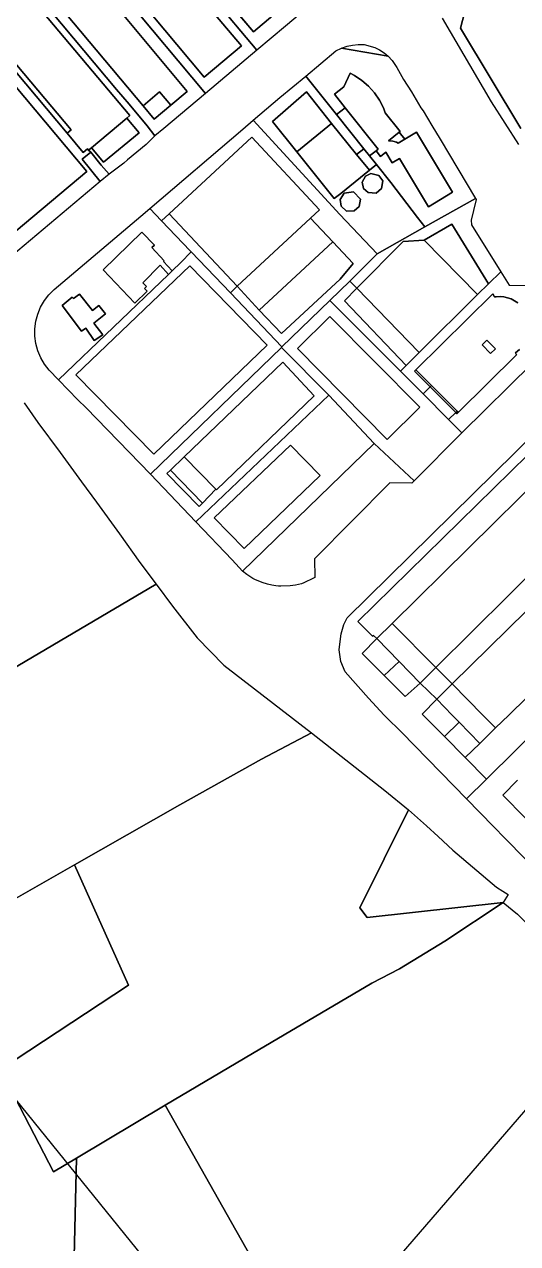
# Model space of a CAD drawing. Header units: millimetres. Extents: x 1888 to 2040, y 1705 to 1894.
# Drawn here: x 1930.8554 to 1931.0045, y 1832.0673 to 1832.4364 of the extents above; entities that cross this region are included whole.
import ezdxf

# ---------------------------------------------------------------- set-up
doc = ezdxf.new("R2010")
doc.units = ezdxf.units.MM

# ---------------------------------------------------------------- blocks, each defined once
blk = doc.blocks.new('mall')
at = {"linetype": 'Continuous'}
for p, q in [((-94635.8, -3830.79), (-93868.1, -4778.78)), ((-93868.1, -4778.78), (-93482.74, -4331.39))]:
    blk.add_line(p, q, dxfattribs=at)

msp = doc.modelspace()

# ---------------------------------------------------------------- linework, layer by layer
for p, q in [((1930.89008, 1832.47111), (1930.92563, 1832.42856)), ((1930.92563, 1832.42856), (1930.89008, 1832.47111)), ((1930.89008, 1832.47111), (1930.92563, 1832.42856)), ((1930.92563, 1832.42856), (1930.89008, 1832.47111)), ((1930.89005, 1832.46687), (1930.92099, 1832.42987)), ((1930.92099, 1832.42987), (1930.89005, 1832.46687)), ((1930.9101, 1832.41551), (1930.87312, 1832.45981)), ((1930.87312, 1832.45981), (1930.9101, 1832.41551)), ((1930.9101, 1832.41551), (1930.87312, 1832.45981)), ((1930.87312, 1832.45981), (1930.9101, 1832.41551)), ((1930.90977, 1832.42047), (1930.8788, 1832.45747)), ((1930.8788, 1832.45747), (1930.90977, 1832.42047)), ((1930.87552, 1832.45103), (1930.90462, 1832.41609)), ((1930.90462, 1832.41609), (1930.87552, 1832.45103)), ((1930.92468, 1832.4342), (1930.90985, 1832.45183)), ((1930.90985, 1832.45183), (1930.92468, 1832.4342)), ((1930.98722, 1832.4353), (1930.99045, 1832.44754)), ((1930.99045, 1832.44754), (1930.98722, 1832.4353)), ((1930.85777, 1832.444), (1930.88726, 1832.40887)), ((1930.88726, 1832.40887), (1930.85777, 1832.444)), ((1930.89125, 1832.41174), (1930.86549, 1832.44256)), ((1930.86549, 1832.44256), (1930.89125, 1832.41174)), ((1930.93631, 1832.44411), (1930.92468, 1832.4342)), ((1930.92468, 1832.4342), (1930.93631, 1832.44411)), ((1930.86347, 1832.44026), (1930.88327, 1832.41669)), ((1930.88327, 1832.41669), (1930.86347, 1832.44026)), ((1930.86347, 1832.44026), (1930.88327, 1832.41669)), ((1930.88327, 1832.41669), (1930.86347, 1832.44026)), ((1930.94065, 1832.44123), (1930.93434, 1832.43582)), ((1930.94065, 1832.44123), (1930.93434, 1832.43582)), ((1930.93434, 1832.43582), (1930.92563, 1832.42856)), ((1930.93434, 1832.43582), (1930.92563, 1832.42856)), ((1930.99667, 1832.41295), (1930.98181, 1832.43828)), ((1930.99667, 1832.41295), (1930.98181, 1832.43828)), ((1931.00552, 1832.40484), (1930.98722, 1832.4353)), ((1930.98722, 1832.4353), (1931.00552, 1832.40484)), ((1930.86954, 1832.40453), (1930.84521, 1832.43341)), ((1930.84521, 1832.43341), (1930.86954, 1832.40453)), ((1930.92099, 1832.42987), (1930.90977, 1832.42047)), ((1930.90977, 1832.42047), (1930.92099, 1832.42987)), ((1930.92563, 1832.42856), (1930.9101, 1832.41551)), ((1930.92563, 1832.42856), (1930.9101, 1832.41551)), ((1930.94047, 1832.42078), (1930.94956, 1832.42845)), ((1930.94047, 1832.42078), (1930.94956, 1832.42845)), ((1930.94956, 1832.42845), (1930.95122, 1832.42921)), ((1930.94956, 1832.42845), (1930.95122, 1832.42921)), ((1930.95122, 1832.42921), (1930.95129, 1832.42924)), ((1930.95122, 1832.42921), (1930.95129, 1832.42924)), ((1930.95122, 1832.42921), (1930.96539, 1832.42678)), ((1930.96539, 1832.42678), (1930.95122, 1832.42921)), ((1930.95129, 1832.42924), (1930.95293, 1832.42979)), ((1930.95129, 1832.42924), (1930.95293, 1832.42979)), ((1930.95293, 1832.42979), (1930.95461, 1832.43014)), ((1930.95293, 1832.42979), (1930.95461, 1832.43014)), ((1930.95461, 1832.43014), (1930.95633, 1832.4303)), ((1930.95461, 1832.43014), (1930.95633, 1832.4303)), ((1930.95633, 1832.4303), (1930.9581, 1832.43036)), ((1930.95633, 1832.4303), (1930.9581, 1832.43036)), ((1930.9581, 1832.43036), (1930.9613, 1832.42939)), ((1930.9581, 1832.43036), (1930.9613, 1832.42939)), ((1930.9613, 1832.42939), (1930.9628, 1832.42869)), ((1930.9613, 1832.42939), (1930.9628, 1832.42869)), ((1930.9628, 1832.42869), (1930.96419, 1832.4278)), ((1930.9628, 1832.42869), (1930.96419, 1832.4278)), ((1930.96419, 1832.4278), (1930.96539, 1832.42678)), ((1930.96419, 1832.4278), (1930.96539, 1832.42678)), ((1930.96539, 1832.42678), (1930.96654, 1832.42548)), ((1930.96539, 1832.42678), (1930.96654, 1832.42548)), ((1930.96654, 1832.42548), (1930.96799, 1832.42336)), ((1930.96654, 1832.42548), (1930.96799, 1832.42336)), ((1930.86834, 1832.4035), (1930.8527, 1832.42216)), ((1930.8527, 1832.42216), (1930.86834, 1832.4035)), ((1930.86834, 1832.4035), (1930.8527, 1832.42216)), ((1930.8527, 1832.42216), (1930.86834, 1832.4035)), ((1930.93266, 1832.41428), (1930.94047, 1832.42078)), ((1930.93266, 1832.41428), (1930.94047, 1832.42078)), ((1930.94047, 1832.42078), (1930.94978, 1832.40909)), ((1930.94978, 1832.40909), (1930.94047, 1832.42078)), ((1930.94047, 1832.42078), (1930.94978, 1832.40909)), ((1930.94978, 1832.40909), (1930.94047, 1832.42078)), ((1930.95384, 1832.42166), (1930.95198, 1832.41751)), ((1930.95198, 1832.41751), (1930.95384, 1832.42166)), ((1930.9552, 1832.42097), (1930.95384, 1832.42166)), ((1930.95384, 1832.42166), (1930.9552, 1832.42097)), ((1930.95742, 1832.41947), (1930.9552, 1832.42097)), ((1930.9552, 1832.42097), (1930.95742, 1832.41947)), ((1930.96799, 1832.42336), (1930.97002, 1832.41968)), ((1930.96799, 1832.42336), (1930.97002, 1832.41968)), ((1930.8743, 1832.39191), (1930.85239, 1832.41797)), ((1930.85239, 1832.41797), (1930.8743, 1832.39191)), ((1930.88327, 1832.41669), (1930.8871, 1832.41227)), ((1930.8871, 1832.41227), (1930.88327, 1832.41669)), ((1930.88327, 1832.41669), (1930.8871, 1832.41227)), ((1930.8871, 1832.41227), (1930.88327, 1832.41669)), ((1930.95198, 1832.41751), (1930.94913, 1832.41524)), ((1930.94913, 1832.41524), (1930.95198, 1832.41751)), ((1930.95942, 1832.41771), (1930.95742, 1832.41947)), ((1930.95742, 1832.41947), (1930.95942, 1832.41771)), ((1930.9612, 1832.41571), (1930.95942, 1832.41771)), ((1930.95942, 1832.41771), (1930.9612, 1832.41571)), ((1930.97002, 1832.41968), (1930.97242, 1832.41598)), ((1930.97002, 1832.41968), (1930.97242, 1832.41598)), ((1930.89624, 1832.41603), (1930.89125, 1832.41174)), ((1930.89125, 1832.41174), (1930.89624, 1832.41603)), ((1930.89968, 1832.412), (1930.89624, 1832.41603)), ((1930.89624, 1832.41603), (1930.89968, 1832.412)), ((1930.9101, 1832.41551), (1930.89751, 1832.40489)), ((1930.9101, 1832.41551), (1930.89751, 1832.40489)), ((1930.90462, 1832.41609), (1930.89968, 1832.412)), ((1930.89968, 1832.412), (1930.90462, 1832.41609)), ((1930.92459, 1832.40744), (1930.93266, 1832.41428)), ((1930.92459, 1832.40744), (1930.93266, 1832.41428)), ((1930.9304, 1832.40705), (1930.94068, 1832.41599)), ((1930.94068, 1832.41599), (1930.9304, 1832.40705)), ((1930.94068, 1832.41599), (1930.94826, 1832.40645)), ((1930.94826, 1832.40645), (1930.94068, 1832.41599)), ((1930.94913, 1832.41524), (1930.9524, 1832.41113)), ((1930.9524, 1832.41113), (1930.94913, 1832.41524)), ((1930.96271, 1832.4135), (1930.9612, 1832.41571)), ((1930.9612, 1832.41571), (1930.96271, 1832.4135)), ((1930.96393, 1832.41113), (1930.96271, 1832.4135)), ((1930.96271, 1832.4135), (1930.96393, 1832.41113)), ((1930.97242, 1832.41598), (1930.97527, 1832.41118)), ((1930.97242, 1832.41598), (1930.97527, 1832.41118)), ((1930.8871, 1832.41227), (1930.89251, 1832.40569)), ((1930.89251, 1832.40569), (1930.8871, 1832.41227)), ((1930.8871, 1832.41227), (1930.89251, 1832.40569)), ((1930.89251, 1832.40569), (1930.8871, 1832.41227)), ((1930.89462, 1832.40771), (1930.89125, 1832.41174)), ((1930.89125, 1832.41174), (1930.89462, 1832.40771)), ((1930.89968, 1832.412), (1930.89462, 1832.40771)), ((1930.89462, 1832.40771), (1930.89968, 1832.412)), ((1930.9524, 1832.41113), (1930.94978, 1832.40909)), ((1930.94978, 1832.40909), (1930.9524, 1832.41113)), ((1930.96234, 1832.39866), (1930.9524, 1832.41113)), ((1930.9524, 1832.41113), (1930.96234, 1832.39866)), ((1930.96447, 1832.40963), (1930.96393, 1832.41113)), ((1930.96393, 1832.41113), (1930.96447, 1832.40963)), ((1930.96899, 1832.40396), (1930.96447, 1832.40963)), ((1930.96447, 1832.40963), (1930.96899, 1832.40396)), ((1930.97527, 1832.41118), (1930.97591, 1832.41023)), ((1930.97527, 1832.41118), (1930.97591, 1832.41023)), ((1930.97591, 1832.41023), (1930.97855, 1832.40584)), ((1930.97591, 1832.41023), (1930.97855, 1832.40584)), ((1931.00486, 1832.4), (1930.99667, 1832.41295)), ((1931.00486, 1832.4), (1930.99667, 1832.41295)), ((1930.88632, 1832.40801), (1930.87571, 1832.39901)), ((1930.87571, 1832.39901), (1930.88632, 1832.40801)), ((1930.88726, 1832.40887), (1930.88632, 1832.40801)), ((1930.88632, 1832.40801), (1930.88726, 1832.40887)), ((1930.88632, 1832.40801), (1930.89011, 1832.40361)), ((1930.89011, 1832.40361), (1930.88632, 1832.40801)), ((1930.89251, 1832.40569), (1930.89479, 1832.40265)), ((1930.89479, 1832.40265), (1930.89251, 1832.40569)), ((1930.89251, 1832.40569), (1930.89479, 1832.40265)), ((1930.89479, 1832.40265), (1930.89251, 1832.40569)), ((1930.92144, 1832.40467), (1930.92459, 1832.40744)), ((1930.92144, 1832.40467), (1930.92459, 1832.40744)), ((1930.95077, 1832.3789), (1930.92459, 1832.40744)), ((1930.92459, 1832.40744), (1930.95077, 1832.3789)), ((1930.95077, 1832.3789), (1930.92459, 1832.40744)), ((1930.92459, 1832.40744), (1930.95077, 1832.3789)), ((1930.93776, 1832.39785), (1930.9304, 1832.40705)), ((1930.9304, 1832.40705), (1930.93776, 1832.39785)), ((1930.94826, 1832.40645), (1930.93776, 1832.39785)), ((1930.93776, 1832.39785), (1930.94826, 1832.40645)), ((1930.9558, 1832.397), (1930.94826, 1832.40645)), ((1930.94826, 1832.40645), (1930.9558, 1832.397)), ((1930.94978, 1832.40909), (1930.95803, 1832.39874)), ((1930.95803, 1832.39874), (1930.94978, 1832.40909)), ((1930.94978, 1832.40909), (1930.95803, 1832.39874)), ((1930.95803, 1832.39874), (1930.94978, 1832.40909)), ((1930.97855, 1832.40584), (1930.97856, 1832.40583)), ((1930.97855, 1832.40584), (1930.97856, 1832.40583)), ((1930.97856, 1832.40583), (1930.98107, 1832.40168)), ((1930.97856, 1832.40583), (1930.98107, 1832.40168)), ((1930.86834, 1832.4035), (1930.86954, 1832.40453)), ((1930.86954, 1832.40453), (1930.86834, 1832.4035)), ((1930.87318, 1832.39767), (1930.86834, 1832.4035)), ((1930.86834, 1832.4035), (1930.87318, 1832.39767)), ((1930.87318, 1832.39767), (1930.86834, 1832.4035)), ((1930.86834, 1832.4035), (1930.87318, 1832.39767)), ((1930.89011, 1832.40361), (1930.87934, 1832.39469)), ((1930.87934, 1832.39469), (1930.89011, 1832.40361)), ((1930.89479, 1832.40265), (1930.8922, 1832.40006)), ((1930.89479, 1832.40265), (1930.8922, 1832.40006)), ((1930.89334, 1832.3807), (1930.92144, 1832.40467)), ((1930.89334, 1832.3807), (1930.92144, 1832.40467)), ((1930.89751, 1832.40489), (1930.89479, 1832.40265)), ((1930.89751, 1832.40489), (1930.89479, 1832.40265)), ((1930.89913, 1832.37907), (1930.92418, 1832.40226)), ((1930.92418, 1832.40226), (1930.89913, 1832.37907)), ((1930.92418, 1832.40226), (1930.94461, 1832.38028)), ((1930.94461, 1832.38028), (1930.92418, 1832.40226)), ((1930.96551, 1832.40119), (1930.96875, 1832.40377)), ((1930.96875, 1832.40377), (1930.96551, 1832.40119)), ((1930.96875, 1832.40377), (1930.96899, 1832.40396)), ((1930.96899, 1832.40396), (1930.96875, 1832.40377)), ((1930.97044, 1832.40167), (1930.96875, 1832.40377)), ((1930.96875, 1832.40377), (1930.97044, 1832.40167)), ((1930.97393, 1832.40376), (1930.97044, 1832.40167)), ((1930.97044, 1832.40167), (1930.97393, 1832.40376)), ((1930.98485, 1832.38559), (1930.97393, 1832.40376)), ((1930.97393, 1832.40376), (1930.98485, 1832.38559)), ((1930.87443, 1832.39872), (1930.87318, 1832.39767)), ((1930.87318, 1832.39767), (1930.87443, 1832.39872)), ((1930.87443, 1832.39872), (1930.87318, 1832.39767)), ((1930.87318, 1832.39767), (1930.87443, 1832.39872)), ((1930.87478, 1832.39831), (1930.87443, 1832.39872)), ((1930.87443, 1832.39872), (1930.87478, 1832.39831)), ((1930.87478, 1832.39831), (1930.87443, 1832.39872)), ((1930.87443, 1832.39872), (1930.87478, 1832.39831)), ((1930.87571, 1832.39901), (1930.87478, 1832.39831)), ((1930.87478, 1832.39831), (1930.87571, 1832.39901)), ((1930.87545, 1832.39775), (1930.87478, 1832.39831)), ((1930.87478, 1832.39831), (1930.87545, 1832.39775)), ((1930.87545, 1832.39775), (1930.87478, 1832.39831)), ((1930.87478, 1832.39831), (1930.87545, 1832.39775)), ((1930.87934, 1832.39469), (1930.87571, 1832.39901)), ((1930.87571, 1832.39901), (1930.87934, 1832.39469)), ((1930.8922, 1832.40006), (1930.88659, 1832.39541)), ((1930.8922, 1832.40006), (1930.88659, 1832.39541)), ((1930.9558, 1832.397), (1930.95803, 1832.39873)), ((1930.95803, 1832.39873), (1930.9558, 1832.397)), ((1930.95803, 1832.39874), (1930.95803, 1832.39873)), ((1930.95803, 1832.39873), (1930.95803, 1832.39874)), ((1930.95803, 1832.39874), (1930.95803, 1832.39873)), ((1930.95803, 1832.39873), (1930.95803, 1832.39874)), ((1930.95803, 1832.39873), (1930.95976, 1832.39661)), ((1930.95976, 1832.39661), (1930.95803, 1832.39873)), ((1930.95803, 1832.39873), (1930.95976, 1832.39661)), ((1930.95976, 1832.39661), (1930.95803, 1832.39873)), ((1930.96171, 1832.39816), (1930.96234, 1832.39866)), ((1930.96234, 1832.39866), (1930.96171, 1832.39816)), ((1930.96674, 1832.40108), (1930.96551, 1832.40119)), ((1930.96551, 1832.40119), (1930.96674, 1832.40108)), ((1930.9679, 1832.40072), (1930.96674, 1832.40108)), ((1930.96674, 1832.40108), (1930.9679, 1832.40072)), ((1930.9684, 1832.40044), (1930.9679, 1832.40072)), ((1930.9679, 1832.40072), (1930.9684, 1832.40044)), ((1930.97044, 1832.40167), (1930.9684, 1832.40044)), ((1930.9684, 1832.40044), (1930.97044, 1832.40167)), ((1930.98107, 1832.40168), (1930.99182, 1832.38371)), ((1930.98107, 1832.40168), (1930.99182, 1832.38371)), ((1930.87283, 1832.39557), (1930.87545, 1832.39775)), ((1930.87545, 1832.39775), (1930.87283, 1832.39557)), ((1930.87283, 1832.39557), (1930.87545, 1832.39775)), ((1930.87545, 1832.39775), (1930.87283, 1832.39557)), ((1930.8783, 1832.38884), (1930.87283, 1832.39557)), ((1930.87283, 1832.39557), (1930.8783, 1832.38884)), ((1930.8783, 1832.38884), (1930.87283, 1832.39557)), ((1930.87283, 1832.39557), (1930.8783, 1832.38884)), ((1930.87545, 1832.39775), (1930.87861, 1832.39379)), ((1930.87861, 1832.39379), (1930.87545, 1832.39775)), ((1930.87545, 1832.39775), (1930.87861, 1832.39379)), ((1930.87861, 1832.39379), (1930.87545, 1832.39775)), ((1930.88659, 1832.39541), (1930.8854, 1832.39435)), ((1930.88659, 1832.39541), (1930.8854, 1832.39435)), ((1930.93776, 1832.39785), (1930.94909, 1832.38369)), ((1930.94909, 1832.38369), (1930.93776, 1832.39785)), ((1930.95975, 1832.39223), (1930.9558, 1832.397)), ((1930.9558, 1832.397), (1930.95975, 1832.39223)), ((1930.95976, 1832.39661), (1930.96171, 1832.39816)), ((1930.96171, 1832.39816), (1930.95976, 1832.39661)), ((1930.95976, 1832.39661), (1930.96187, 1832.39403)), ((1930.96187, 1832.39403), (1930.95976, 1832.39661)), ((1930.95976, 1832.39661), (1930.96187, 1832.39403)), ((1930.96187, 1832.39403), (1930.95976, 1832.39661)), ((1930.96171, 1832.39816), (1930.96308, 1832.39644)), ((1930.96308, 1832.39644), (1930.96171, 1832.39816)), ((1930.96308, 1832.39644), (1930.96466, 1832.39771)), ((1930.96466, 1832.39771), (1930.96308, 1832.39644)), ((1930.96466, 1832.39771), (1930.96661, 1832.39447)), ((1930.96661, 1832.39447), (1930.96466, 1832.39771)), ((1930.96661, 1832.39447), (1930.9688, 1832.39578)), ((1930.9688, 1832.39578), (1930.96661, 1832.39447)), ((1930.9688, 1832.39578), (1930.97756, 1832.38121)), ((1930.97756, 1832.38121), (1930.9688, 1832.39578)), ((1930.84577, 1832.36798), (1930.8743, 1832.39191)), ((1930.8743, 1832.39191), (1930.84577, 1832.36798)), ((1930.881, 1832.39109), (1930.8783, 1832.38884)), ((1930.881, 1832.39109), (1930.8783, 1832.38884)), ((1930.87861, 1832.39379), (1930.881, 1832.39109)), ((1930.881, 1832.39109), (1930.87861, 1832.39379)), ((1930.87861, 1832.39379), (1930.881, 1832.39109)), ((1930.881, 1832.39109), (1930.87861, 1832.39379)), ((1930.8854, 1832.39435), (1930.881, 1832.39109)), ((1930.8854, 1832.39435), (1930.881, 1832.39109)), ((1930.95108, 1832.38518), (1930.95975, 1832.39223)), ((1930.95975, 1832.39223), (1930.95108, 1832.38518)), ((1930.95853, 1832.39044), (1930.96014, 1832.39124)), ((1930.96014, 1832.39124), (1930.95853, 1832.39044)), ((1930.96188, 1832.39401), (1930.95975, 1832.39223)), ((1930.95975, 1832.39223), (1930.96188, 1832.39401)), ((1930.96014, 1832.39124), (1930.96254, 1832.39067)), ((1930.96254, 1832.39067), (1930.96014, 1832.39124)), ((1930.96187, 1832.39403), (1930.96188, 1832.39401)), ((1930.96188, 1832.39401), (1930.96187, 1832.39403)), ((1930.96187, 1832.39403), (1930.96188, 1832.39401)), ((1930.96188, 1832.39401), (1930.96187, 1832.39403)), ((1930.96188, 1832.39401), (1930.96615, 1832.38853)), ((1930.96615, 1832.38853), (1930.96188, 1832.39401)), ((1930.96188, 1832.39401), (1930.96615, 1832.38853)), ((1930.96615, 1832.38853), (1930.96188, 1832.39401)), ((1930.8783, 1832.38884), (1930.84754, 1832.36298)), ((1930.8783, 1832.38884), (1930.84754, 1832.36298)), ((1930.95753, 1832.38863), (1930.95853, 1832.39044)), ((1930.95853, 1832.39044), (1930.95753, 1832.38863)), ((1930.95795, 1832.38676), (1930.95753, 1832.38863)), ((1930.95753, 1832.38863), (1930.95795, 1832.38676)), ((1930.96254, 1832.39067), (1930.96372, 1832.38903)), ((1930.96372, 1832.38903), (1930.96254, 1832.39067)), ((1930.96372, 1832.38903), (1930.96338, 1832.38677)), ((1930.96338, 1832.38677), (1930.96372, 1832.38903)), ((1930.96615, 1832.38853), (1930.96616, 1832.38852)), ((1930.96616, 1832.38852), (1930.96615, 1832.38853)), ((1930.96615, 1832.38853), (1930.96616, 1832.38852)), ((1930.96616, 1832.38852), (1930.96615, 1832.38853)), ((1930.96616, 1832.38852), (1930.9742, 1832.37796)), ((1930.9742, 1832.37796), (1930.96616, 1832.38852)), ((1930.96616, 1832.38852), (1930.9742, 1832.37796)), ((1930.9742, 1832.37796), (1930.96616, 1832.38852)), ((1930.94909, 1832.38369), (1930.95108, 1832.38518)), ((1930.95108, 1832.38518), (1930.94909, 1832.38369)), ((1930.95086, 1832.38337), (1930.95207, 1832.38526)), ((1930.95207, 1832.38526), (1930.95086, 1832.38337)), ((1930.95207, 1832.38526), (1930.95485, 1832.38576)), ((1930.95485, 1832.38576), (1930.95207, 1832.38526)), ((1930.95485, 1832.38576), (1930.95698, 1832.3835)), ((1930.95698, 1832.3835), (1930.95485, 1832.38576)), ((1930.95698, 1832.3835), (1930.95661, 1832.38123)), ((1930.95661, 1832.38123), (1930.95698, 1832.3835)), ((1930.9593, 1832.38548), (1930.95795, 1832.38676)), ((1930.95795, 1832.38676), (1930.9593, 1832.38548)), ((1930.96175, 1832.38527), (1930.9593, 1832.38548)), ((1930.9593, 1832.38548), (1930.96175, 1832.38527)), ((1930.96338, 1832.38677), (1930.96175, 1832.38527)), ((1930.96175, 1832.38527), (1930.96338, 1832.38677)), ((1930.99182, 1832.38371), (1930.97643, 1832.37509)), ((1930.97643, 1832.37509), (1930.99182, 1832.38371)), ((1930.99182, 1832.38371), (1930.97643, 1832.37509)), ((1930.97643, 1832.37509), (1930.99182, 1832.38371)), ((1930.97756, 1832.38121), (1930.98485, 1832.38559)), ((1930.98485, 1832.38559), (1930.97756, 1832.38121)), ((1930.99182, 1832.38371), (1930.99203, 1832.38336)), ((1930.99182, 1832.38371), (1930.99203, 1832.38336)), ((1930.89061, 1832.37838), (1930.89334, 1832.3807)), ((1930.89061, 1832.37838), (1930.89334, 1832.3807)), ((1930.89334, 1832.3807), (1930.89687, 1832.37697)), ((1930.89687, 1832.37697), (1930.89334, 1832.3807)), ((1930.89334, 1832.3807), (1930.89687, 1832.37697)), ((1930.89687, 1832.37697), (1930.89334, 1832.3807)), ((1930.94461, 1832.38028), (1930.94191, 1832.37776)), ((1930.94191, 1832.37776), (1930.94461, 1832.38028)), ((1930.95114, 1832.38139), (1930.95086, 1832.38337)), ((1930.95086, 1832.38337), (1930.95114, 1832.38139)), ((1930.95281, 1832.37987), (1930.95114, 1832.38139)), ((1930.95114, 1832.38139), (1930.95281, 1832.37987)), ((1930.95508, 1832.37994), (1930.95281, 1832.37987)), ((1930.95281, 1832.37987), (1930.95508, 1832.37994)), ((1930.95661, 1832.38123), (1930.95508, 1832.37994)), ((1930.95508, 1832.37994), (1930.95661, 1832.38123)), ((1930.99115, 1832.38007), (1930.9905, 1832.37718)), ((1930.99115, 1832.38007), (1930.9905, 1832.37718)), ((1930.99203, 1832.38336), (1930.99115, 1832.38007)), ((1930.99203, 1832.38336), (1930.99115, 1832.38007)), ((1930.86441, 1832.35616), (1930.89061, 1832.37838)), ((1930.86441, 1832.35616), (1930.89061, 1832.37838)), ((1930.89913, 1832.37907), (1930.89687, 1832.37697)), ((1930.89687, 1832.37697), (1930.89913, 1832.37907)), ((1930.89687, 1832.37697), (1930.90549, 1832.36784)), ((1930.90549, 1832.36784), (1930.89687, 1832.37697)), ((1930.89687, 1832.37697), (1930.90549, 1832.36784)), ((1930.90549, 1832.36784), (1930.89687, 1832.37697)), ((1930.91972, 1832.35712), (1930.89913, 1832.37907)), ((1930.89913, 1832.37907), (1930.91972, 1832.35712)), ((1930.94191, 1832.37776), (1930.91972, 1832.35712)), ((1930.91972, 1832.35712), (1930.94191, 1832.37776)), ((1930.9486, 1832.3706), (1930.94191, 1832.37776)), ((1930.94191, 1832.37776), (1930.9486, 1832.3706)), ((1930.96207, 1832.3669), (1930.95077, 1832.3789)), ((1930.95077, 1832.3789), (1930.96207, 1832.3669)), ((1930.96207, 1832.3669), (1930.95077, 1832.3789)), ((1930.95077, 1832.3789), (1930.96207, 1832.3669)), ((1930.9742, 1832.37796), (1930.97643, 1832.37509)), ((1930.97643, 1832.37509), (1930.9742, 1832.37796)), ((1930.9742, 1832.37796), (1930.97643, 1832.37509)), ((1930.97643, 1832.37509), (1930.9742, 1832.37796)), ((1930.9905, 1832.37718), (1930.9906, 1832.37574)), ((1930.9905, 1832.37718), (1930.9906, 1832.37574)), ((1930.89089, 1832.37352), (1930.87916, 1832.36207)), ((1930.87916, 1832.36207), (1930.89089, 1832.37352)), ((1930.89471, 1832.36958), (1930.89089, 1832.37352)), ((1930.89089, 1832.37352), (1930.89471, 1832.36958)), ((1930.97643, 1832.37509), (1930.96207, 1832.3669)), ((1930.96207, 1832.3669), (1930.97643, 1832.37509)), ((1930.97643, 1832.37509), (1930.96207, 1832.3669)), ((1930.96207, 1832.3669), (1930.97643, 1832.37509)), ((1930.97629, 1832.37103), (1930.98465, 1832.37591)), ((1930.98465, 1832.37591), (1930.97629, 1832.37103)), ((1930.98465, 1832.37591), (1930.99569, 1832.35787)), ((1930.99569, 1832.35787), (1930.98465, 1832.37591)), ((1930.9906, 1832.37574), (1930.99942, 1832.36152)), ((1930.9906, 1832.37574), (1930.99942, 1832.36152)), ((1930.8939, 1832.36881), (1930.89471, 1832.36958)), ((1930.89471, 1832.36958), (1930.8939, 1832.36881)), ((1930.89769, 1832.36484), (1930.8939, 1832.36881)), ((1930.8939, 1832.36881), (1930.89769, 1832.36484)), ((1930.92632, 1832.34989), (1930.9486, 1832.3706)), ((1930.9486, 1832.3706), (1930.92632, 1832.34989)), ((1930.9486, 1832.3706), (1930.95484, 1832.36404)), ((1930.95484, 1832.36404), (1930.9486, 1832.3706)), ((1930.95591, 1832.35656), (1930.96988, 1832.37068)), ((1930.96988, 1832.37068), (1930.95591, 1832.35656)), ((1930.96988, 1832.37068), (1930.97629, 1832.37103)), ((1930.97629, 1832.37103), (1930.96988, 1832.37068)), ((1930.97629, 1832.37103), (1930.99241, 1832.35458)), ((1930.99241, 1832.35458), (1930.97629, 1832.37103)), ((1930.90576, 1832.36758), (1930.90271, 1832.36434)), ((1930.90271, 1832.36434), (1930.90576, 1832.36758)), ((1930.90576, 1832.36758), (1930.90271, 1832.36434)), ((1930.90271, 1832.36434), (1930.90576, 1832.36758)), ((1930.90549, 1832.36784), (1930.90576, 1832.36758)), ((1930.90576, 1832.36758), (1930.90549, 1832.36784)), ((1930.90549, 1832.36784), (1930.90576, 1832.36758)), ((1930.90576, 1832.36758), (1930.90549, 1832.36784)), ((1930.90576, 1832.36758), (1930.91766, 1832.3551)), ((1930.91766, 1832.3551), (1930.90576, 1832.36758)), ((1930.90576, 1832.36758), (1930.91766, 1832.3551)), ((1930.91766, 1832.3551), (1930.90576, 1832.36758)), ((1930.96207, 1832.3669), (1930.95381, 1832.35868)), ((1930.95381, 1832.35868), (1930.96207, 1832.3669)), ((1930.96207, 1832.3669), (1930.95381, 1832.35868)), ((1930.95381, 1832.35868), (1930.96207, 1832.3669)), ((1930.87098, 1832.33028), (1930.9054, 1832.36328)), ((1930.9054, 1832.36328), (1930.87098, 1832.33028)), ((1930.87916, 1832.36207), (1930.88875, 1832.35198)), ((1930.88875, 1832.35198), (1930.87916, 1832.36207)), ((1930.89122, 1832.35815), (1930.8964, 1832.36351)), ((1930.8964, 1832.36351), (1930.89122, 1832.35815)), ((1930.8964, 1832.36351), (1930.89892, 1832.36069)), ((1930.89892, 1832.36069), (1930.8964, 1832.36351)), ((1930.89745, 1832.36459), (1930.89769, 1832.36484)), ((1930.89769, 1832.36484), (1930.89745, 1832.36459)), ((1930.9001, 1832.36179), (1930.89745, 1832.36459)), ((1930.89745, 1832.36459), (1930.9001, 1832.36179)), ((1930.9001, 1832.36179), (1930.89892, 1832.36069)), ((1930.89892, 1832.36069), (1930.9001, 1832.36179)), ((1930.9001, 1832.36179), (1930.89892, 1832.36069)), ((1930.89892, 1832.36069), (1930.9001, 1832.36179)), ((1930.90271, 1832.36434), (1930.9001, 1832.36179)), ((1930.9001, 1832.36179), (1930.90271, 1832.36434)), ((1930.90271, 1832.36434), (1930.9001, 1832.36179)), ((1930.9001, 1832.36179), (1930.90271, 1832.36434)), ((1930.9054, 1832.36328), (1930.92874, 1832.33925)), ((1930.92874, 1832.33925), (1930.9054, 1832.36328)), ((1930.95484, 1832.36404), (1930.95087, 1832.35927)), ((1930.95087, 1832.35927), (1930.95484, 1832.36404)), ((1930.99942, 1832.36152), (1930.99569, 1832.35787)), ((1930.99569, 1832.35787), (1930.99942, 1832.36152)), ((1930.99942, 1832.36152), (1930.99569, 1832.35787)), ((1930.99569, 1832.35787), (1930.99942, 1832.36152)), ((1930.99942, 1832.36152), (1931.00196, 1832.35743)), ((1930.99942, 1832.36152), (1931.00196, 1832.35743)), ((1930.89891, 1832.36068), (1930.86564, 1832.32879)), ((1930.86564, 1832.32879), (1930.89891, 1832.36068)), ((1930.89891, 1832.36068), (1930.86564, 1832.32879)), ((1930.86564, 1832.32879), (1930.89891, 1832.36068)), ((1930.8923, 1832.35704), (1930.89122, 1832.35815)), ((1930.89122, 1832.35815), (1930.8923, 1832.35704)), ((1930.89892, 1832.36069), (1930.89891, 1832.36068)), ((1930.89891, 1832.36068), (1930.89892, 1832.36069)), ((1930.89892, 1832.36069), (1930.89891, 1832.36068)), ((1930.89891, 1832.36068), (1930.89892, 1832.36069)), ((1930.95087, 1832.35927), (1930.93315, 1832.34281)), ((1930.93315, 1832.34281), (1930.95087, 1832.35927)), ((1930.95381, 1832.35868), (1930.94776, 1832.35286)), ((1930.94776, 1832.35286), (1930.95381, 1832.35868)), ((1930.95381, 1832.35868), (1930.94776, 1832.35286)), ((1930.94776, 1832.35286), (1930.95381, 1832.35868)), ((1930.95591, 1832.35656), (1930.95381, 1832.35868)), ((1930.95381, 1832.35868), (1930.95591, 1832.35656)), ((1930.99569, 1832.35787), (1930.99241, 1832.35458)), ((1930.99241, 1832.35458), (1930.99569, 1832.35787)), ((1930.99569, 1832.35787), (1930.99241, 1832.35458)), ((1930.99241, 1832.35458), (1930.99569, 1832.35787)), ((1930.86141, 1832.35277), (1930.8628, 1832.35456)), ((1930.86141, 1832.35277), (1930.8628, 1832.35456)), ((1930.8628, 1832.35456), (1930.86441, 1832.35616)), ((1930.8628, 1832.35456), (1930.86441, 1832.35616)), ((1930.87205, 1832.35477), (1930.87026, 1832.35338)), ((1930.87026, 1832.35338), (1930.87205, 1832.35477)), ((1930.87594, 1832.34977), (1930.87205, 1832.35477)), ((1930.87205, 1832.35477), (1930.87594, 1832.34977)), ((1930.88875, 1832.35198), (1930.8925, 1832.35568)), ((1930.8925, 1832.35568), (1930.88875, 1832.35198)), ((1930.89174, 1832.35644), (1930.8923, 1832.35704)), ((1930.8923, 1832.35704), (1930.89174, 1832.35644)), ((1930.8925, 1832.35568), (1930.89174, 1832.35644)), ((1930.89174, 1832.35644), (1930.8925, 1832.35568)), ((1930.91766, 1832.3551), (1930.91972, 1832.35712)), ((1930.91972, 1832.35712), (1930.91766, 1832.3551)), ((1930.91766, 1832.3551), (1930.93326, 1832.3388)), ((1930.93326, 1832.3388), (1930.91766, 1832.3551)), ((1930.91766, 1832.3551), (1930.93326, 1832.3388)), ((1930.93326, 1832.3388), (1930.91766, 1832.3551)), ((1930.91972, 1832.35712), (1930.92632, 1832.34989)), ((1930.92632, 1832.34989), (1930.91972, 1832.35712)), ((1930.95591, 1832.35656), (1930.95216, 1832.35272)), ((1930.95216, 1832.35272), (1930.95591, 1832.35656)), ((1930.9748, 1832.33711), (1930.95591, 1832.35656)), ((1930.95591, 1832.35656), (1930.9748, 1832.33711)), ((1930.97374, 1832.33185), (1930.99707, 1832.35484)), ((1930.99707, 1832.35484), (1930.97374, 1832.33185)), ((1930.99241, 1832.35458), (1930.9748, 1832.33711)), ((1930.9748, 1832.33711), (1930.99241, 1832.35458)), ((1930.99241, 1832.35458), (1930.9748, 1832.33711)), ((1930.9748, 1832.33711), (1930.99241, 1832.35458)), ((1930.99707, 1832.35484), (1930.9975, 1832.35388)), ((1930.9975, 1832.35388), (1930.99707, 1832.35484)), ((1930.9975, 1832.35388), (1930.99807, 1832.35397)), ((1930.99807, 1832.35397), (1930.9975, 1832.35388)), ((1930.99807, 1832.35397), (1930.99922, 1832.35401)), ((1930.99922, 1832.35401), (1930.99807, 1832.35397)), ((1930.99922, 1832.35401), (1931.00037, 1832.35391)), ((1931.00037, 1832.35391), (1930.99922, 1832.35401)), ((1931.00196, 1832.35743), (1931.00846, 1832.35739)), ((1931.00196, 1832.35743), (1931.00846, 1832.35739)), ((1930.8594, 1832.34871), (1930.86027, 1832.35081)), ((1930.8594, 1832.34871), (1930.86027, 1832.35081)), ((1930.86027, 1832.35081), (1930.86141, 1832.35277)), ((1930.86027, 1832.35081), (1930.86141, 1832.35277)), ((1930.86984, 1832.35379), (1930.86676, 1832.35126)), ((1930.86676, 1832.35126), (1930.86984, 1832.35379)), ((1930.86676, 1832.35126), (1930.87268, 1832.34353)), ((1930.87268, 1832.34353), (1930.86676, 1832.35126)), ((1930.87026, 1832.35338), (1930.86984, 1832.35379)), ((1930.86984, 1832.35379), (1930.87026, 1832.35338)), ((1930.87788, 1832.35129), (1930.87594, 1832.34977)), ((1930.87594, 1832.34977), (1930.87788, 1832.35129)), ((1930.8799, 1832.3488), (1930.87788, 1832.35129)), ((1930.87788, 1832.35129), (1930.8799, 1832.3488)), ((1930.94776, 1832.35286), (1930.93326, 1832.3388)), ((1930.93326, 1832.3388), (1930.94776, 1832.35286)), ((1930.94776, 1832.35286), (1930.93326, 1832.3388)), ((1930.93326, 1832.3388), (1930.94776, 1832.35286)), ((1930.96914, 1832.33145), (1930.94776, 1832.35286)), ((1930.94776, 1832.35286), (1930.96914, 1832.33145)), ((1930.96914, 1832.33145), (1930.94776, 1832.35286)), ((1930.94776, 1832.35286), (1930.96914, 1832.33145)), ((1930.95216, 1832.35272), (1930.97086, 1832.33317)), ((1930.97086, 1832.33317), (1930.95216, 1832.35272)), ((1931.00037, 1832.35391), (1931.00149, 1832.35366)), ((1931.00149, 1832.35366), (1931.00037, 1832.35391)), ((1931.00149, 1832.35366), (1931.00258, 1832.35328)), ((1931.00258, 1832.35328), (1931.00149, 1832.35366)), ((1931.00258, 1832.35328), (1931.00361, 1832.35276)), ((1931.00361, 1832.35276), (1931.00258, 1832.35328)), ((1931.00361, 1832.35276), (1931.00457, 1832.35212)), ((1931.00457, 1832.35212), (1931.00361, 1832.35276)), ((1930.85881, 1832.34652), (1930.8594, 1832.34871)), ((1930.85881, 1832.34652), (1930.8594, 1832.34871)), ((1930.87636, 1832.346), (1930.8799, 1832.3488)), ((1930.8799, 1832.3488), (1930.87636, 1832.346)), ((1930.93315, 1832.34281), (1930.92632, 1832.34989)), ((1930.92632, 1832.34989), (1930.93315, 1832.34281)), ((1930.93792, 1832.33825), (1930.94777, 1832.34797)), ((1930.94777, 1832.34797), (1930.93792, 1832.33825)), ((1930.94777, 1832.34797), (1930.97491, 1832.3205)), ((1930.97491, 1832.3205), (1930.94777, 1832.34797)), ((1930.85852, 1832.34427), (1930.85881, 1832.34652)), ((1930.85852, 1832.34427), (1930.85881, 1832.34652)), ((1930.85853, 1832.342), (1930.85852, 1832.34427)), ((1930.85853, 1832.342), (1930.85852, 1832.34427)), ((1930.87268, 1832.34353), (1930.87392, 1832.34444)), ((1930.87392, 1832.34444), (1930.87268, 1832.34353)), ((1930.87392, 1832.34444), (1930.87652, 1832.34075)), ((1930.87652, 1832.34075), (1930.87392, 1832.34444)), ((1930.87905, 1832.34237), (1930.87636, 1832.346)), ((1930.87636, 1832.346), (1930.87905, 1832.34237)), ((1930.85884, 1832.33975), (1930.85853, 1832.342)), ((1930.85884, 1832.33975), (1930.85853, 1832.342)), ((1930.85944, 1832.33757), (1930.85884, 1832.33975)), ((1930.85944, 1832.33757), (1930.85884, 1832.33975)), ((1930.87652, 1832.34075), (1930.87905, 1832.34237)), ((1930.87905, 1832.34237), (1930.87652, 1832.34075)), ((1930.92874, 1832.33925), (1930.89449, 1832.30632)), ((1930.89449, 1832.30632), (1930.92874, 1832.33925)), ((1930.99376, 1832.33936), (1930.99518, 1832.34077)), ((1930.99518, 1832.34077), (1930.99376, 1832.33936)), ((1930.99637, 1832.33673), (1930.99376, 1832.33936)), ((1930.99376, 1832.33936), (1930.99637, 1832.33673)), ((1930.99518, 1832.34077), (1930.99779, 1832.33814)), ((1930.99779, 1832.33814), (1930.99518, 1832.34077)), ((1930.86033, 1832.33548), (1930.85944, 1832.33757)), ((1930.86033, 1832.33548), (1930.85944, 1832.33757)), ((1930.86148, 1832.33352), (1930.86033, 1832.33548)), ((1930.86148, 1832.33352), (1930.86033, 1832.33548)), ((1930.93308, 1832.33863), (1930.8935, 1832.30027)), ((1930.8935, 1832.30027), (1930.93308, 1832.33863)), ((1930.93308, 1832.33863), (1930.8935, 1832.30027)), ((1930.8935, 1832.30027), (1930.93308, 1832.33863)), ((1930.93326, 1832.3388), (1930.93308, 1832.33863)), ((1930.93308, 1832.33863), (1930.93326, 1832.3388)), ((1930.93326, 1832.3388), (1930.93308, 1832.33863)), ((1930.93308, 1832.33863), (1930.93326, 1832.3388)), ((1930.93308, 1832.33863), (1930.94742, 1832.32412)), ((1930.94742, 1832.32412), (1930.93308, 1832.33863)), ((1930.93308, 1832.33863), (1930.94742, 1832.32412)), ((1930.94742, 1832.32412), (1930.93308, 1832.33863)), ((1930.96506, 1832.31078), (1930.93792, 1832.33825)), ((1930.93792, 1832.33825), (1930.96506, 1832.31078)), ((1930.9748, 1832.33711), (1930.97086, 1832.33317)), ((1930.97086, 1832.33317), (1930.9748, 1832.33711)), ((1930.9748, 1832.33711), (1930.97086, 1832.33317)), ((1930.97086, 1832.33317), (1930.9748, 1832.33711)), ((1931.00422, 1832.33633), (1930.98656, 1832.31891)), ((1930.98656, 1832.31891), (1931.00422, 1832.33633)), ((1930.99779, 1832.33814), (1930.99637, 1832.33673)), ((1930.99637, 1832.33673), (1930.99779, 1832.33814)), ((1931.00507, 1832.33798), (1931.00386, 1832.33702)), ((1931.00386, 1832.33702), (1931.00507, 1832.33798)), ((1931.00386, 1832.33702), (1931.00422, 1832.33633)), ((1931.00422, 1832.33633), (1931.00386, 1832.33702)), ((1930.86287, 1832.3317), (1930.86148, 1832.33352)), ((1930.86287, 1832.3317), (1930.86148, 1832.33352)), ((1930.90368, 1832.30553), (1930.93353, 1832.3341)), ((1930.93353, 1832.3341), (1930.90368, 1832.30553)), ((1930.93353, 1832.3341), (1930.94303, 1832.32399)), ((1930.94303, 1832.32399), (1930.93353, 1832.3341)), ((1930.97086, 1832.33317), (1930.96914, 1832.33145)), ((1930.96914, 1832.33145), (1930.97086, 1832.33317)), ((1930.97086, 1832.33317), (1930.96914, 1832.33145)), ((1930.96914, 1832.33145), (1930.97086, 1832.33317)), ((1930.97334, 1832.33146), (1930.97374, 1832.33185)), ((1930.97374, 1832.33185), (1930.97334, 1832.33146)), ((1930.97374, 1832.33185), (1930.9785, 1832.32705)), ((1930.9785, 1832.32705), (1930.97374, 1832.33185)), ((1931.00894, 1832.33369), (1930.9877, 1832.31273)), ((1931.00894, 1832.33369), (1930.9877, 1832.31273)), ((1930.86564, 1832.32879), (1930.86287, 1832.3317)), ((1930.86564, 1832.32879), (1930.86287, 1832.3317)), ((1930.87152, 1832.32274), (1930.86564, 1832.32879)), ((1930.87152, 1832.32274), (1930.86564, 1832.32879)), ((1930.89449, 1832.30632), (1930.87098, 1832.33028)), ((1930.87098, 1832.33028), (1930.89449, 1832.30632)), ((1930.97594, 1832.32453), (1930.96914, 1832.33145)), ((1930.96914, 1832.33145), (1930.97594, 1832.32453)), ((1930.97594, 1832.32453), (1930.96914, 1832.33145)), ((1930.96914, 1832.33145), (1930.97594, 1832.32453)), ((1930.9781, 1832.32666), (1930.97334, 1832.33146)), ((1930.97334, 1832.33146), (1930.9781, 1832.32666)), ((1930.97594, 1832.32453), (1930.9781, 1832.32666)), ((1930.9781, 1832.32666), (1930.97594, 1832.32453)), ((1930.98367, 1832.31677), (1930.97594, 1832.32453)), ((1930.97594, 1832.32453), (1930.98367, 1832.31677)), ((1930.98367, 1832.31677), (1930.97594, 1832.32453)), ((1930.97594, 1832.32453), (1930.98367, 1832.31677)), ((1930.9781, 1832.32666), (1930.9785, 1832.32705)), ((1930.9785, 1832.32705), (1930.9781, 1832.32666)), ((1930.9781, 1832.32666), (1930.98581, 1832.31888)), ((1930.98581, 1832.31888), (1930.9781, 1832.32666)), ((1930.9785, 1832.32705), (1930.9862, 1832.31927)), ((1930.9862, 1832.31927), (1930.9785, 1832.32705)), ((1930.8553, 1832.32179), (1930.85946, 1832.31588)), ((1930.8553, 1832.32179), (1930.85946, 1832.31588)), ((1930.87403, 1832.32027), (1930.87152, 1832.32274)), ((1930.87403, 1832.32027), (1930.87152, 1832.32274)), ((1930.94742, 1832.32412), (1930.90725, 1832.28584)), ((1930.90725, 1832.28584), (1930.94742, 1832.32412)), ((1930.94742, 1832.32412), (1930.90725, 1832.28584)), ((1930.90725, 1832.28584), (1930.94742, 1832.32412)), ((1930.94303, 1832.32399), (1930.91349, 1832.29547)), ((1930.91349, 1832.29547), (1930.94303, 1832.32399)), ((1930.94742, 1832.32412), (1930.9611, 1832.30957)), ((1930.9611, 1832.30957), (1930.94742, 1832.32412)), ((1930.94742, 1832.32412), (1930.9611, 1832.30957)), ((1930.9611, 1832.30957), (1930.94742, 1832.32412)), ((1930.8935, 1832.30027), (1930.87403, 1832.32027)), ((1930.8935, 1832.30027), (1930.87403, 1832.32027)), ((1930.97491, 1832.3205), (1930.96506, 1832.31078)), ((1930.96506, 1832.31078), (1930.97491, 1832.3205)), ((1930.98581, 1832.31888), (1930.98367, 1832.31677)), ((1930.98367, 1832.31677), (1930.98581, 1832.31888)), ((1930.9862, 1832.31927), (1930.98581, 1832.31888)), ((1930.98581, 1832.31888), (1930.9862, 1832.31927)), ((1930.98616, 1832.31852), (1930.98581, 1832.31888)), ((1930.98581, 1832.31888), (1930.98616, 1832.31852)), ((1930.98656, 1832.31891), (1930.98616, 1832.31852)), ((1930.98616, 1832.31852), (1930.98656, 1832.31891)), ((1930.9862, 1832.31927), (1930.98656, 1832.31891)), ((1930.98656, 1832.31891), (1930.9862, 1832.31927)), ((1931.00365, 1832.30666), (1931.01598, 1832.31894)), ((1931.00365, 1832.30666), (1931.01598, 1832.31894)), ((1930.85946, 1832.31588), (1930.86621, 1832.30678)), ((1930.85946, 1832.31588), (1930.86621, 1832.30678)), ((1930.95623, 1832.25559), (1931.01735, 1832.31574)), ((1931.01735, 1832.31574), (1930.95623, 1832.25559)), ((1930.9877, 1832.31273), (1930.98367, 1832.31677)), ((1930.98367, 1832.31677), (1930.9877, 1832.31273)), ((1930.9877, 1832.31273), (1930.98367, 1832.31677)), ((1930.98367, 1832.31677), (1930.9877, 1832.31273)), ((1930.9877, 1832.31273), (1930.97319, 1832.29817)), ((1930.9877, 1832.31273), (1930.97319, 1832.29817)), ((1930.86621, 1832.30678), (1930.87261, 1832.29794)), ((1930.86621, 1832.30678), (1930.87261, 1832.29794)), ((1930.9128, 1832.287), (1930.9358, 1832.309)), ((1930.9358, 1832.309), (1930.9128, 1832.287)), ((1930.9611, 1832.30957), (1930.92134, 1832.2709)), ((1930.92134, 1832.2709), (1930.9611, 1832.30957)), ((1930.9611, 1832.30957), (1930.92134, 1832.2709)), ((1930.92134, 1832.2709), (1930.9611, 1832.30957)), ((1930.9358, 1832.309), (1930.9448, 1832.29987)), ((1930.9448, 1832.29987), (1930.9358, 1832.309)), ((1930.95301, 1832.25674), (1931.00365, 1832.30666)), ((1930.95301, 1832.25674), (1931.00365, 1832.30666)), ((1930.9611, 1832.30957), (1930.97319, 1832.29817)), ((1930.97319, 1832.29817), (1930.9611, 1832.30957)), ((1930.9611, 1832.30957), (1930.97319, 1832.29817)), ((1930.97319, 1832.29817), (1930.9611, 1832.30957)), ((1930.89952, 1832.30145), (1930.90368, 1832.30553)), ((1930.90368, 1832.30553), (1930.89952, 1832.30145)), ((1930.91324, 1832.29572), (1930.90368, 1832.30553)), ((1930.90368, 1832.30553), (1930.91324, 1832.29572)), ((1931.01735, 1832.30525), (1930.96661, 1832.25505)), ((1930.96661, 1832.25505), (1931.01735, 1832.30525)), ((1930.90725, 1832.28584), (1930.8935, 1832.30027)), ((1930.90725, 1832.28584), (1930.8935, 1832.30027)), ((1930.89952, 1832.30145), (1930.89843, 1832.30047)), ((1930.89843, 1832.30047), (1930.89952, 1832.30145)), ((1930.89843, 1832.30047), (1930.9082, 1832.29043)), ((1930.9082, 1832.29043), (1930.89843, 1832.30047)), ((1930.9092, 1832.29148), (1930.89952, 1832.30145)), ((1930.89952, 1832.30145), (1930.9092, 1832.29148)), ((1930.9448, 1832.29987), (1930.9218, 1832.27775)), ((1930.9218, 1832.27775), (1930.9448, 1832.29987)), ((1930.87261, 1832.29794), (1930.87723, 1832.29177)), ((1930.87261, 1832.29794), (1930.87723, 1832.29177)), ((1930.91324, 1832.29572), (1930.9092, 1832.29148)), ((1930.9092, 1832.29148), (1930.91324, 1832.29572)), ((1930.91349, 1832.29547), (1930.91324, 1832.29572)), ((1930.91324, 1832.29572), (1930.91349, 1832.29547)), ((1930.96587, 1832.29765), (1930.94307, 1832.2746)), ((1930.96587, 1832.29765), (1930.94307, 1832.2746)), ((1930.97254, 1832.29753), (1930.96587, 1832.29765)), ((1930.97254, 1832.29753), (1930.96587, 1832.29765)), ((1930.97319, 1832.29817), (1930.97254, 1832.29753)), ((1930.97319, 1832.29817), (1930.97254, 1832.29753)), ((1930.87723, 1832.29177), (1930.88417, 1832.2822)), ((1930.87723, 1832.29177), (1930.88417, 1832.2822)), ((1930.9082, 1832.29043), (1930.9092, 1832.29148)), ((1930.9092, 1832.29148), (1930.9082, 1832.29043)), ((1930.91825, 1832.27429), (1930.90725, 1832.28584)), ((1930.91825, 1832.27429), (1930.90725, 1832.28584)), ((1930.9218, 1832.27775), (1930.9128, 1832.287)), ((1930.9128, 1832.287), (1930.9218, 1832.27775)), ((1930.88417, 1832.2822), (1930.89032, 1832.27354)), ((1930.88417, 1832.2822), (1930.89032, 1832.27354)), ((1931.01735, 1832.27899), (1930.97978, 1832.2417)), ((1930.97979, 1832.2417), (1931.01735, 1832.27899)), ((1930.89032, 1832.27354), (1930.89518, 1832.26697)), ((1930.89032, 1832.27354), (1930.89518, 1832.26697)), ((1930.92031, 1832.27194), (1930.91825, 1832.27429)), ((1930.92031, 1832.27194), (1930.91825, 1832.27429)), ((1930.94307, 1832.2746), (1930.9432, 1832.26898)), ((1930.94307, 1832.2746), (1930.9432, 1832.26898)), ((1930.92134, 1832.2709), (1930.92031, 1832.27194)), ((1930.92134, 1832.2709), (1930.92031, 1832.27194)), ((1930.92266, 1832.26981), (1930.92134, 1832.2709)), ((1930.92266, 1832.26981), (1930.92134, 1832.2709)), ((1930.92353, 1832.26922), (1930.92266, 1832.26981)), ((1930.92353, 1832.26922), (1930.92266, 1832.26981)), ((1930.92442, 1832.26868), (1930.92353, 1832.26922)), ((1930.92442, 1832.26868), (1930.92353, 1832.26922)), ((1930.89518, 1832.26697), (1930.76237, 1832.1885)), ((1930.76237, 1832.1885), (1930.89518, 1832.26697)), ((1930.89518, 1832.26697), (1930.76237, 1832.1885)), ((1930.76237, 1832.1885), (1930.89518, 1832.26697)), ((1930.89518, 1832.26697), (1930.90014, 1832.26026)), ((1930.89518, 1832.26697), (1930.90014, 1832.26026)), ((1930.92506, 1832.26834), (1930.92442, 1832.26868)), ((1930.92506, 1832.26834), (1930.92442, 1832.26868)), ((1930.92731, 1832.26748), (1930.92506, 1832.26834)), ((1930.92731, 1832.26748), (1930.92506, 1832.26834)), ((1930.92893, 1832.26698), (1930.92731, 1832.26748)), ((1930.92893, 1832.26698), (1930.92731, 1832.26748)), ((1930.93018, 1832.26666), (1930.92893, 1832.26698)), ((1930.93018, 1832.26666), (1930.92893, 1832.26698)), ((1930.93144, 1832.26641), (1930.93018, 1832.26666)), ((1930.93144, 1832.26641), (1930.93018, 1832.26666)), ((1930.93219, 1832.26632), (1930.93144, 1832.26641)), ((1930.93219, 1832.26632), (1930.93144, 1832.26641)), ((1930.93294, 1832.26628), (1930.93219, 1832.26632)), ((1930.93294, 1832.26628), (1930.93219, 1832.26632)), ((1930.93573, 1832.2664), (1930.93294, 1832.26628)), ((1930.93573, 1832.2664), (1930.93294, 1832.26628)), ((1930.93653, 1832.26649), (1930.93573, 1832.2664)), ((1930.93653, 1832.26649), (1930.93573, 1832.2664)), ((1930.93732, 1832.26662), (1930.93653, 1832.26649)), ((1930.93732, 1832.26662), (1930.93653, 1832.26649)), ((1930.93826, 1832.26682), (1930.93732, 1832.26662)), ((1930.93826, 1832.26682), (1930.93732, 1832.26662)), ((1930.93918, 1832.26707), (1930.93826, 1832.26682)), ((1930.93918, 1832.26707), (1930.93826, 1832.26682)), ((1930.93983, 1832.2673), (1930.93918, 1832.26707)), ((1930.93983, 1832.2673), (1930.93918, 1832.26707)), ((1930.94073, 1832.26769), (1930.93983, 1832.2673)), ((1930.94073, 1832.26769), (1930.93983, 1832.2673)), ((1930.94202, 1832.2683), (1930.94073, 1832.26769)), ((1930.94202, 1832.2683), (1930.94073, 1832.26769)), ((1930.94281, 1832.26874), (1930.94202, 1832.2683)), ((1930.94281, 1832.26874), (1930.94202, 1832.2683)), ((1930.9432, 1832.26898), (1930.94281, 1832.26874)), ((1930.9432, 1832.26898), (1930.94281, 1832.26874)), ((1930.98472, 1832.23673), (1931.01735, 1832.26893)), ((1931.01735, 1832.26893), (1930.98472, 1832.23673)), ((1930.90014, 1832.26026), (1930.90761, 1832.25066)), ((1930.90014, 1832.26026), (1930.90761, 1832.25066)), ((1930.95121, 1832.25189), (1930.95202, 1832.2547)), ((1930.95121, 1832.25189), (1930.95202, 1832.2547)), ((1930.95202, 1832.2547), (1930.95301, 1832.25674)), ((1930.95202, 1832.2547), (1930.95301, 1832.25674)), ((1930.96068, 1832.25116), (1930.95623, 1832.25559)), ((1930.95623, 1832.25559), (1930.96068, 1832.25116)), ((1930.96196, 1832.25044), (1930.96661, 1832.25505)), ((1930.96661, 1832.25505), (1930.96196, 1832.25044)), ((1930.96661, 1832.25505), (1930.97978, 1832.2417)), ((1930.97978, 1832.2417), (1930.96661, 1832.25505)), ((1930.90761, 1832.25066), (1930.91566, 1832.2424)), ((1930.90761, 1832.25066), (1930.91566, 1832.2424)), ((1930.95084, 1832.24954), (1930.95121, 1832.25189)), ((1930.95084, 1832.24954), (1930.95121, 1832.25189)), ((1930.96093, 1832.25141), (1930.96068, 1832.25116)), ((1930.96068, 1832.25116), (1930.96093, 1832.25141)), ((1930.96196, 1832.25044), (1930.96093, 1832.25141)), ((1930.96093, 1832.25141), (1930.96196, 1832.25044)), ((1930.95053, 1832.24706), (1930.95084, 1832.24954)), ((1930.95053, 1832.24706), (1930.95084, 1832.24954)), ((1930.95109, 1832.24347), (1930.95053, 1832.24706)), ((1930.95109, 1832.24347), (1930.95053, 1832.24706)), ((1930.96196, 1832.25044), (1930.95755, 1832.2459)), ((1930.95755, 1832.2459), (1930.96196, 1832.25044)), ((1930.96868, 1832.24354), (1930.96196, 1832.25044)), ((1930.96196, 1832.25044), (1930.96868, 1832.24354)), ((1930.95235, 1832.24034), (1930.95109, 1832.24347)), ((1930.95235, 1832.24034), (1930.95109, 1832.24347)), ((1930.95755, 1832.2459), (1930.96421, 1832.23925)), ((1930.96421, 1832.23925), (1930.95755, 1832.2459)), ((1930.96421, 1832.23925), (1930.96868, 1832.24354)), ((1930.96868, 1832.24354), (1930.96421, 1832.23925)), ((1930.97505, 1832.237), (1930.96868, 1832.24354)), ((1930.96868, 1832.24354), (1930.97505, 1832.237)), ((1930.91566, 1832.2424), (1930.94215, 1832.22194)), ((1930.91566, 1832.2424), (1930.94215, 1832.22194)), ((1930.95941, 1832.23245), (1930.95235, 1832.24034)), ((1930.95941, 1832.23245), (1930.95235, 1832.24034)), ((1930.97978, 1832.2417), (1930.97505, 1832.237)), ((1930.97505, 1832.237), (1930.97978, 1832.2417)), ((1930.97978, 1832.2417), (1930.97979, 1832.2417)), ((1930.98472, 1832.23674), (1930.97979, 1832.2417)), ((1930.97979, 1832.2417), (1930.98472, 1832.23674)), ((1931.00185, 1832.22731), (1931.01735, 1832.24259)), ((1931.01735, 1832.24259), (1931.00185, 1832.22731)), ((1930.97055, 1832.23291), (1930.96421, 1832.23925)), ((1930.96421, 1832.23925), (1930.97055, 1832.23291)), ((1930.97505, 1832.237), (1930.97055, 1832.23291)), ((1930.97055, 1832.23291), (1930.97505, 1832.237)), ((1930.97505, 1832.237), (1930.98008, 1832.23216)), ((1930.98008, 1832.23216), (1930.97505, 1832.237)), ((1930.98008, 1832.23216), (1930.98472, 1832.23673)), ((1930.98472, 1832.23673), (1930.98008, 1832.23216)), ((1930.98472, 1832.23673), (1930.98472, 1832.23674)), ((1930.98472, 1832.23674), (1930.98472, 1832.23673)), ((1930.98472, 1832.23673), (1930.99401, 1832.22731)), ((1930.99401, 1832.22731), (1930.98472, 1832.23673)), ((1930.96418, 1832.22731), (1930.95941, 1832.23245)), ((1930.96418, 1832.22731), (1930.95941, 1832.23245)), ((1930.98008, 1832.23216), (1930.97563, 1832.2276)), ((1930.97563, 1832.2276), (1930.98008, 1832.23216)), ((1930.98477, 1832.22731), (1930.98008, 1832.23216)), ((1930.98008, 1832.23216), (1930.98477, 1832.22731)), ((1930.96462, 1832.22684), (1930.96418, 1832.22731)), ((1930.96462, 1832.22684), (1930.96418, 1832.22731)), ((1930.96954, 1832.22198), (1930.96462, 1832.22684)), ((1930.96954, 1832.22198), (1930.96462, 1832.22684)), ((1930.97563, 1832.2276), (1930.97592, 1832.22731)), ((1930.97592, 1832.22731), (1930.97563, 1832.2276)), ((1930.97592, 1832.22731), (1930.9824, 1832.22078)), ((1930.9824, 1832.22078), (1930.97592, 1832.22731)), ((1930.9824, 1832.22078), (1930.98687, 1832.22514)), ((1930.98687, 1832.22514), (1930.9824, 1832.22078)), ((1930.98687, 1832.22514), (1930.98477, 1832.22731)), ((1930.98477, 1832.22731), (1930.98687, 1832.22514)), ((1930.99311, 1832.21869), (1930.98687, 1832.22514)), ((1930.98687, 1832.22514), (1930.99311, 1832.21869)), ((1930.99401, 1832.22731), (1930.99787, 1832.22339)), ((1930.99787, 1832.22339), (1930.99401, 1832.22731)), ((1930.99516, 1832.20794), (1931.01466, 1832.22731)), ((1931.01466, 1832.22731), (1930.99516, 1832.20794)), ((1930.99516, 1832.20794), (1931.01466, 1832.22731)), ((1931.01466, 1832.22731), (1930.99516, 1832.20794)), ((1930.99787, 1832.22339), (1931.00185, 1832.22731)), ((1931.00185, 1832.22731), (1930.99787, 1832.22339)), ((1930.94215, 1832.22194), (1930.92712, 1832.21397)), ((1930.92712, 1832.21397), (1930.94215, 1832.22194)), ((1930.94215, 1832.22194), (1930.92712, 1832.21397)), ((1930.92712, 1832.21397), (1930.94215, 1832.22194)), ((1930.94215, 1832.22194), (1930.96435, 1832.20443)), ((1930.94215, 1832.22194), (1930.96435, 1832.20443)), ((1930.98907, 1832.2019), (1930.96954, 1832.22198)), ((1930.98907, 1832.2019), (1930.96954, 1832.22198)), ((1930.99787, 1832.22339), (1930.99311, 1832.21869)), ((1930.99311, 1832.21869), (1930.99787, 1832.22339)), ((1930.98871, 1832.21444), (1930.9824, 1832.22078)), ((1930.9824, 1832.22078), (1930.98871, 1832.21444)), ((1930.98871, 1832.21444), (1930.99311, 1832.21869)), ((1930.99311, 1832.21869), (1930.98871, 1832.21444)), ((1930.92712, 1832.21397), (1930.90242, 1832.20008)), ((1930.90242, 1832.20008), (1930.92712, 1832.21397)), ((1930.92712, 1832.21397), (1930.90242, 1832.20008)), ((1930.90242, 1832.20008), (1930.92712, 1832.21397)), ((1930.99516, 1832.20794), (1930.98871, 1832.21444)), ((1930.98871, 1832.21444), (1930.99516, 1832.20794)), ((1930.98907, 1832.2019), (1930.99516, 1832.20794)), ((1930.99516, 1832.20794), (1930.98907, 1832.2019)), ((1930.98907, 1832.2019), (1930.99516, 1832.20794)), ((1930.99516, 1832.20794), (1930.98907, 1832.2019)), ((1931.00006, 1832.20302), (1931.00452, 1832.20759)), ((1931.00452, 1832.20759), (1931.00006, 1832.20302)), ((1930.96435, 1832.20443), (1930.97154, 1832.19859)), ((1930.96435, 1832.20443), (1930.97154, 1832.19859)), ((1931.00682, 1832.19617), (1931.00006, 1832.20302)), ((1931.00006, 1832.20302), (1931.00682, 1832.19617)), ((1930.90242, 1832.20008), (1930.87053, 1832.18195)), ((1930.87053, 1832.18195), (1930.90242, 1832.20008)), ((1930.90242, 1832.20008), (1930.87053, 1832.18195)), ((1930.87053, 1832.18195), (1930.90242, 1832.20008)), ((1930.99726, 1832.19355), (1930.98907, 1832.2019)), ((1930.99726, 1832.19355), (1930.98907, 1832.2019)), ((1930.97154, 1832.19859), (1930.95682, 1832.16896)), ((1930.95682, 1832.16896), (1930.97154, 1832.19859)), ((1930.97154, 1832.19859), (1930.97694, 1832.1938)), ((1930.97154, 1832.19859), (1930.97694, 1832.1938)), ((1930.97694, 1832.1938), (1930.98048, 1832.19052)), ((1930.97694, 1832.1938), (1930.98048, 1832.19052)), ((1931.00075, 1832.18989), (1930.99726, 1832.19355)), ((1931.00075, 1832.18989), (1930.99726, 1832.19355)), ((1930.98048, 1832.19052), (1930.98492, 1832.18639)), ((1930.98048, 1832.19052), (1930.98492, 1832.18639)), ((1931.01673, 1832.17366), (1931.00075, 1832.18989)), ((1931.01673, 1832.17366), (1931.00075, 1832.18989)), ((1930.98492, 1832.18639), (1930.9981, 1832.17521)), ((1930.98492, 1832.18639), (1930.9981, 1832.17521)), ((1930.87053, 1832.18195), (1930.84622, 1832.16809)), ((1930.84622, 1832.16809), (1930.87053, 1832.18195)), ((1930.87053, 1832.18195), (1930.84622, 1832.16809)), ((1930.84622, 1832.16809), (1930.87053, 1832.18195)), ((1930.88686, 1832.14557), (1930.87053, 1832.18195)), ((1930.87053, 1832.18195), (1930.88686, 1832.14557)), ((1930.9981, 1832.17521), (1931, 1832.17394)), ((1930.9981, 1832.17521), (1931, 1832.17394)), ((1931, 1832.17394), (1931.00167, 1832.17296)), ((1931, 1832.17394), (1931.00167, 1832.17296)), ((1930.95899, 1832.16602), (1931.00011, 1832.1706)), ((1931.00011, 1832.1706), (1930.95899, 1832.16602)), ((1930.9825, 1832.15881), (1931.00011, 1832.1706)), ((1931.00011, 1832.1706), (1930.9825, 1832.15881)), ((1930.9825, 1832.15881), (1931.00011, 1832.1706)), ((1931.00011, 1832.1706), (1930.9825, 1832.15881)), ((1931.00167, 1832.17296), (1931.00011, 1832.1706)), ((1931.00167, 1832.17296), (1931.00011, 1832.1706)), ((1931.00011, 1832.1706), (1931.00448, 1832.16701)), ((1931.00011, 1832.1706), (1931.00448, 1832.16701)), ((1930.95682, 1832.16896), (1930.95899, 1832.16602)), ((1930.95899, 1832.16602), (1930.95682, 1832.16896)), ((1931.00448, 1832.16701), (1931.01052, 1832.16082)), ((1931.00448, 1832.16701), (1931.01052, 1832.16082)), ((1930.9688, 1832.1505), (1930.9825, 1832.15881)), ((1930.9825, 1832.15881), (1930.9688, 1832.1505)), ((1930.9688, 1832.1505), (1930.9825, 1832.15881)), ((1930.9825, 1832.15881), (1930.9688, 1832.1505)), ((1930.9604, 1832.14618), (1930.9688, 1832.1505)), ((1930.9688, 1832.1505), (1930.9604, 1832.14618)), ((1930.9604, 1832.14618), (1930.9688, 1832.1505)), ((1930.9688, 1832.1505), (1930.9604, 1832.14618)), ((1930.84819, 1832.12001), (1930.88686, 1832.14557)), ((1930.88686, 1832.14557), (1930.84819, 1832.12001)), ((1930.92434, 1832.12488), (1930.9604, 1832.14618)), ((1930.9604, 1832.14618), (1930.92434, 1832.12488)), ((1930.92434, 1832.12488), (1930.9604, 1832.14618)), ((1930.9604, 1832.14618), (1930.92434, 1832.12488)), ((1930.89794, 1832.10916), (1930.92434, 1832.12488)), ((1930.92434, 1832.12488), (1930.89794, 1832.10916)), ((1930.89794, 1832.10916), (1930.92434, 1832.12488)), ((1930.92434, 1832.12488), (1930.89794, 1832.10916)), ((1930.84819, 1832.12001), (1930.86416, 1832.08898)), ((1930.86416, 1832.08898), (1930.84819, 1832.12001)), ((1930.84819, 1832.12001), (1930.86416, 1832.08898)), ((1930.86416, 1832.08898), (1930.84819, 1832.12001)), ((1930.87117, 1832.09317), (1930.89794, 1832.10916)), ((1930.89794, 1832.10916), (1930.87117, 1832.09317)), ((1930.87117, 1832.09317), (1930.89794, 1832.10916)), ((1930.89794, 1832.10916), (1930.87117, 1832.09317)), ((1930.89794, 1832.10916), (1930.93954, 1832.03569)), ((1930.93954, 1832.03569), (1930.89794, 1832.10916)), ((1930.86416, 1832.08898), (1930.87117, 1832.09317)), ((1930.87117, 1832.09317), (1930.86416, 1832.08898)), ((1930.86416, 1832.08898), (1930.87117, 1832.09317)), ((1930.87117, 1832.09317), (1930.86416, 1832.08898)), ((1930.87117, 1832.09317), (1930.86926, 1832.01874)), ((1930.86926, 1832.01874), (1930.87117, 1832.09317)), ((1930.87117, 1832.09317), (1930.86926, 1832.01874)), ((1930.86926, 1832.01874), (1930.87117, 1832.09317))]:
    msp.add_line(p, q)

# ---------------------------------------------------------------- block references
at = {"xscale": 0.001, "yscale": 0.001, "zscale": 0.001}
msp.add_blockref('mall', (2024.79681, 1836.79576), dxfattribs=at)

doc.saveas('drawing.dxf')
